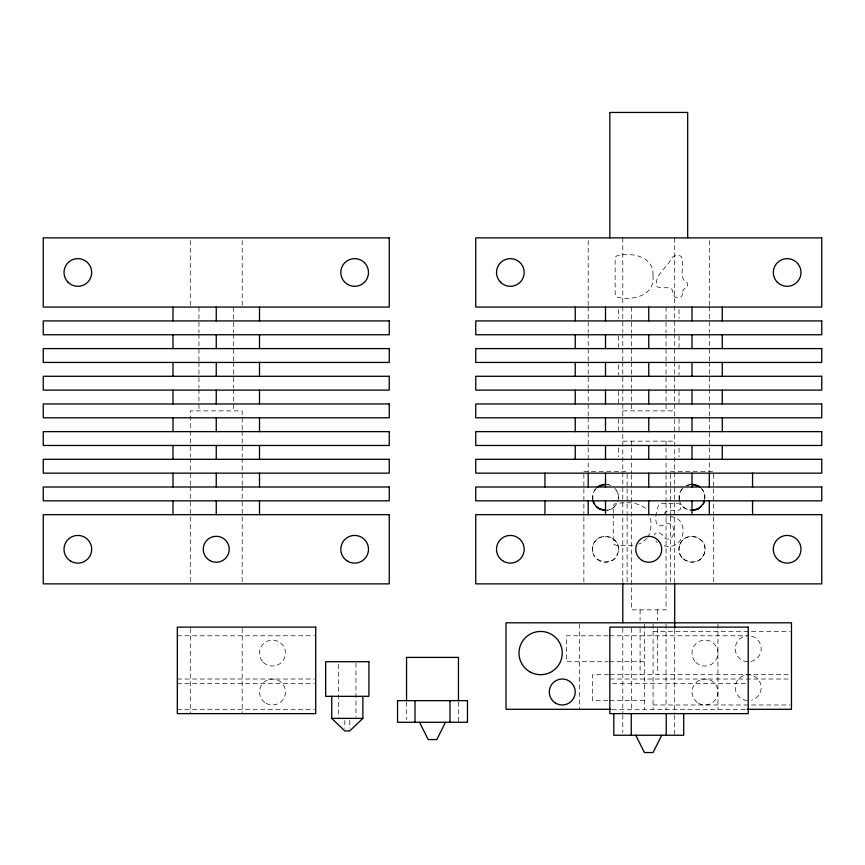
<?xml version="1.0" encoding="UTF-8"?>
<svg xmlns="http://www.w3.org/2000/svg" width="865" height="865" viewBox="0 0 865 865"><rect width="100%" height="100%" fill="white"/><g stroke="black" fill="none" stroke-linecap="round" stroke-linejoin="round"><path stroke-width="0.65" stroke-dasharray="4.33 3.24" d="M595.563 489.028A12.975 12.975 0 0 0 594.266 490.888L592.968 494.012L592.817 499.613M592.968 545.912C588.049 561.85 614.334 568.9 618.032 552.638C622.951 536.7 596.666 529.65 592.968 545.912A12.975 12.975 0 0 0 594.266 555.763M606.625 510.199C615.75 509.874 621.502 498.597 616.734 490.888A12.975 12.975 0 0 0 615.437 489.028M682.063 489.028A12.975 12.975 0 0 0 680.766 490.888L679.468 494.012L679.317 499.613M704.683 499.613L704.532 494.012L703.234 490.888A12.975 12.975 0 0 0 701.937 489.028M664.547 514.005L664.871 512.74C668.591 508.155 675.511 512.437 680.106 509.615L681.285 506.771L681.047 505.333L679.144 503.69L661.757 503.484L658.589 504.782C656.719 510.934 654.362 518.73 656.968 524.839C661.584 528.255 665.899 521.919 670.58 524.093C676.722 527.855 673.986 541.609 665.78 538.798C662.795 535.976 660.006 530.202 654.967 533.662L654.448 534.732M647.907 537.338C651.204 531.121 651.745 523.563 650.166 516.773M594.266 490.888L596.32 488.195M680.766 490.888L682.82 488.195M647.052 538.354L642.003 542.701L638.878 543.912M686.399 485.773L690.876 484.551M632.834 545.264L617.037 545.588L614.096 544.604L613.242 540.766L613.242 514.729M622.8 410.875L674.7 410.875M622.8 441.15L674.7 441.15M583.875 471.425L627.125 471.425M670.375 471.425L713.625 471.425M653.075 631.45L790.134 631.45M177.325 635.775L314.384 635.775M608.182 635.775L566.575 635.775L566.575 661.725L608.182 661.725M609.522 635.775L746.884 635.775M609.522 661.725L644.425 661.725M608.495 674.7L592.525 674.7L592.525 700.65L608.495 700.65M609.825 674.7L790.134 674.7M177.325 679.025L314.384 679.025M609.825 679.025L790.134 679.025M177.325 683.35L314.384 683.35M612.517 683.35L746.884 683.35M609.825 700.65L644.425 700.65M653.075 704.975L790.134 704.975M177.325 709.3L314.384 709.3M612.171 709.3L745.792 709.3M664.169 545.815C687.762 551.784 690.432 512.145 665.855 517.119M606.625 484.551L608.863 484.843M645.506 508.371C637.062 501.451 623.979 502.024 614.128 504.057L613.242 506.912L613.242 513.421M682.82 506.555L685.513 508.609L692 510.35A12.975 12.975 0 0 1 682.82 506.555L680.766 503.863A12.975 12.975 0 0 1 679.468 500.738M655.821 540.895L657.162 542.463M701.18 488.195L703.234 490.888M614.68 488.195L616.734 490.888M717.95 624.152L717.95 709.3M713.625 474.107L713.625 487.492M713.625 488.833L713.625 515.605M713.625 516.946L713.625 583.875M709.3 240.578L709.3 305.377M709.3 306.729L709.3 332.376M709.3 333.728L709.3 360.727M709.3 362.078L709.3 387.725M709.3 389.077L709.3 416.076M709.3 417.427L709.3 471.425M679.025 309.594L679.025 318.396M679.025 336.009L679.025 347.341M679.025 364.954L679.025 375.021M679.025 391.369L679.025 402.701M679.025 419.049L679.025 430.381M679.025 447.994L679.025 456.796M674.7 237.875L674.7 332.376M674.7 333.728L674.7 360.727M674.7 362.078L674.7 387.725M674.7 389.077L674.7 582.523M674.7 629.45L674.7 713.625M674.7 714.977L674.7 735.25M670.375 474.107L670.375 487.492M670.375 488.833L670.375 515.605M670.375 516.946L670.375 583.875M666.05 307.075L666.05 332.69M666.05 334.041L666.05 360.997M666.05 362.349L666.05 387.963M666.05 389.304L666.05 410.875M666.05 441.15L666.05 446.545M666.05 447.897L666.05 473.533M666.05 474.885L666.05 501.873M666.05 503.225L666.05 609.825L631.45 609.825L631.45 503.225M666.05 624.152L666.05 709.3M657.4 609.825L657.4 620.421M657.4 628.358L657.4 674.7M653.075 624.152L653.075 709.3M644.425 624.152L644.425 709.3M640.1 609.825L640.1 620.421M640.1 628.358L640.1 674.7M631.45 307.075L631.45 332.69M631.45 334.041L631.45 360.997M631.45 362.349L631.45 387.963M631.45 389.304L631.45 410.875M631.45 441.15L631.45 446.545M631.45 447.897L631.45 473.533M631.45 474.885L631.45 501.873M631.45 628.206L631.45 709.3M627.125 474.107L627.125 487.492M627.125 488.833L627.125 515.605M627.125 516.946L627.125 582.534M622.8 237.875L622.8 305.745M622.8 306.729L622.8 332.376M622.8 333.728L622.8 360.727M622.8 362.078L622.8 387.725M622.8 389.077L622.8 582.523M622.8 628.12L622.8 713.625M622.8 714.977L622.8 732.547M618.475 309.594L618.475 318.396M618.475 336.009L618.475 347.341M618.475 364.954L618.475 375.021M618.475 391.369L618.475 402.701M618.475 419.049L618.475 430.381M618.475 447.994L618.475 456.796M588.2 240.578L588.2 305.377M588.2 306.729L588.2 332.376M588.2 333.728L588.2 360.727M588.2 362.078L588.2 387.725M588.2 389.077L588.2 416.076M588.2 417.427L588.2 471.425M583.875 474.107L583.875 487.492M583.875 488.833L583.875 515.605M583.875 516.946L583.875 583.875M579.55 624.152L579.55 709.3M458.45 702.002L458.45 722.275M406.55 702.002L406.55 719.572M355.947 663.077L355.947 717.031M349.784 720.448L349.784 728.308M344.811 720.448L344.811 728.308M338.647 664.428L338.647 718.383M242.2 240.535L242.2 307.075M242.2 429.797L242.2 410.875L190.3 410.875L190.3 429.797M242.2 431.148L242.2 456.828M242.2 458.18L242.2 485.211M242.2 486.562L242.2 582.523M242.2 628.477L242.2 713.625M233.55 307.075L233.55 332.69M233.55 334.041L233.55 360.997M233.55 362.349L233.55 387.963M233.55 389.304L233.55 410.875M198.95 307.075L198.95 332.69M198.95 334.041L198.95 360.997M198.95 362.349L198.95 387.963M198.95 389.304L198.95 410.875M190.3 240.535L190.3 305.745M190.3 431.148L190.3 456.828M190.3 458.18L190.3 485.211M190.3 486.562L190.3 582.523M190.3 628.477L190.3 713.625M751.588 636.218A12.975 12.975 0 0 1 758.162 657.086A12.975 12.975 0 0 1 736.461 654.232A12.975 12.975 0 0 1 748.225 635.775M747.101 700.596A12.975 12.975 0 0 1 736.807 681.523A12.975 12.975 0 0 1 758.4 679.63A12.975 12.975 0 0 1 751.588 700.207M679.22 499.635A12.975 12.975 0 0 1 679.468 494.012M686.518 485.622A12.975 12.975 0 0 1 692 484.4M704.532 494.012A12.975 12.975 0 0 1 704.78 499.635M614.68 506.555A12.975 12.975 0 0 1 606.625 510.296M592.72 499.635A12.975 12.975 0 0 1 592.968 494.012M606.625 484.454A12.975 12.975 0 0 1 610.982 485.622M618.032 494.012A12.975 12.975 0 0 1 618.032 500.738M618.032 545.912A12.975 12.975 0 0 1 616.734 555.763M614.68 558.455A12.975 12.975 0 0 1 596.32 558.455M594.266 542.788A12.975 12.975 0 0 1 616.734 542.788M652.924 275.546C655.757 296.046 631.039 301.485 615.988 296.749L615.134 292.911L615.134 259.057L616.021 256.202C630.228 251.553 654.567 256.008 652.924 275.546M682.485 293.3L681.977 295.798L680.647 297.073L675.641 297.355L673.273 295.138L672.656 290.608L671.673 289.018C667.337 285.98 661.336 289.483 657 286.672C653.205 275.74 667.834 267.263 671.618 258.105C673.846 255.37 678.311 254.451 681.285 256.462C685.729 264.485 677.165 277.903 687.426 282.931L687.621 286.066L683.231 289.775L682.485 293.3M679.468 545.912C674.549 561.85 700.834 568.9 704.532 552.638C709.451 536.7 683.166 529.65 679.468 545.912M263.295 662.255A12.975 12.975 0 0 0 285.007 656.438A12.975 12.975 0 0 0 269.112 640.543A12.975 12.975 0 0 0 263.295 662.255M265.988 703.234A12.975 12.975 0 0 0 285.45 692A12.975 12.975 0 0 0 265.988 680.766A12.975 12.975 0 0 0 265.988 703.234M695.795 662.255A12.975 12.975 0 0 0 717.507 656.438A12.975 12.975 0 0 0 701.612 640.543A12.975 12.975 0 0 0 695.795 662.255M698.488 703.234A12.975 12.975 0 0 0 717.95 692A12.975 12.975 0 0 0 698.488 680.766A12.975 12.975 0 0 0 698.488 703.234M682.82 558.455A12.975 12.975 0 0 0 704.532 552.638A12.975 12.975 0 0 0 688.637 536.743A12.975 12.975 0 0 0 682.82 558.455"/><path stroke-width="1.3" d="M703.234 503.863L704.532 500.738A12.975 12.975 0 0 1 703.234 503.863L698.488 508.609L692 510.35A12.975 12.975 0 0 0 701.18 506.555M445.475 722.275L436.825 739.575L428.175 739.575L419.525 722.275M661.725 735.25L653.075 752.55L644.425 752.55L635.775 735.25M362.868 696.325L362.868 718.383L349.784 730.925L344.811 730.925L331.728 718.383L331.728 696.325M599.013 486.141L605.5 484.4A12.975 12.975 0 0 0 597.153 487.438M610.874 709.3L506.025 709.3L506.025 622.8L791.475 622.8L791.475 709.3L747.133 709.3M331.728 718.383L362.868 718.383M698.488 486.141L692 484.4A12.975 12.975 0 0 1 700.347 487.438M596.32 506.555L599.013 508.609L605.5 510.35A12.975 12.975 0 0 1 596.32 506.555L594.266 503.863A12.975 12.975 0 0 1 592.968 500.738L594.266 503.863M752.55 473.155L752.55 486.995M752.55 500.835L752.55 514.675M722.275 307.075L722.275 320.915M722.275 334.755L722.275 348.595M722.275 362.435L722.275 376.275M722.275 390.115L722.275 403.955M722.275 417.795L722.275 431.635M722.275 445.475L722.275 459.315M709.3 473.155L709.3 486.995M709.3 500.835L709.3 514.675M692 307.075L692 320.915M692 334.755L692 348.595M692 362.435L692 376.275M692 390.115L692 403.955M692 417.795L692 431.635M692 445.475L692 459.315M692 473.155L692 486.995M692 500.835L692 514.675M687.675 237.875L687.675 112.45L609.825 112.45L609.825 237.875M683.707 713.625L683.707 735.25L613.793 735.25L613.793 713.625M674.7 583.778L674.7 628.12M666.234 713.625L666.234 735.25M648.75 307.075L648.75 320.915M648.75 334.755L648.75 348.595M648.75 362.435L648.75 376.275M648.75 390.115L648.75 403.955M648.75 417.795L648.75 431.635M648.75 445.475L648.75 459.315M648.75 473.155L648.75 486.995M648.75 500.835L648.75 514.675M631.266 713.625L631.266 735.25M622.8 583.778L622.8 622.8M605.5 307.075L605.5 320.915M605.5 334.755L605.5 348.595M605.5 362.435L605.5 376.275M605.5 390.115L605.5 403.955M605.5 417.795L605.5 431.635M605.5 445.475L605.5 459.315M605.5 473.155L605.5 486.995M605.5 500.835L605.5 514.675M588.2 473.155L588.2 486.995M588.2 500.835L588.2 514.675M575.225 307.075L575.225 320.915M575.225 334.755L575.225 348.595M575.225 362.435L575.225 376.275M575.225 390.115L575.225 403.955M575.225 417.795L575.225 431.635M575.225 445.475L575.225 459.315M544.95 473.155L544.95 486.995M544.95 500.835L544.95 514.675M458.45 700.65L458.45 657.4L406.55 657.4L406.55 700.65M449.984 700.65L449.984 722.275M415.016 700.65L415.016 722.275M259.5 307.075L259.5 320.915M259.5 334.755L259.5 348.595M259.5 362.435L259.5 376.275M259.5 390.115L259.5 403.955M259.5 417.795L259.5 431.635M259.5 445.475L259.5 459.315M259.5 473.155L259.5 486.995M259.5 500.835L259.5 514.675M216.25 307.075L216.25 320.915M216.25 334.755L216.25 348.595M216.25 362.435L216.25 376.275M216.25 390.115L216.25 403.955M216.25 417.795L216.25 431.635M216.25 445.475L216.25 459.315M216.25 473.155L216.25 486.995M216.25 500.835L216.25 514.675M173 307.075L173 320.915M173 334.755L173 348.595M173 362.435L173 376.275M173 390.115L173 403.955M173 417.795L173 431.635M173 445.475L173 459.315M173 473.155L173 486.995M173 500.835L173 514.675M389.25 237.875L43.25 237.875L43.25 307.075L389.25 307.075L389.25 237.875M821.75 237.875L475.75 237.875L475.75 307.075L821.75 307.075L821.75 237.875M389.25 320.915L43.25 320.915L43.25 334.755L389.25 334.755L389.25 320.915M821.75 320.915L475.75 320.915L475.75 334.755L821.75 334.755L821.75 320.915M389.25 348.595L43.25 348.595L43.25 362.435L389.25 362.435L389.25 348.595M821.75 348.595L475.75 348.595L475.75 362.435L821.75 362.435L821.75 348.595M389.25 376.275L43.25 376.275L43.25 390.115L389.25 390.115L389.25 376.275M821.75 376.275L475.75 376.275L475.75 390.115L821.75 390.115L821.75 376.275M389.25 403.955L43.25 403.955L43.25 417.795L389.25 417.795L389.25 403.955M821.75 403.955L475.75 403.955L475.75 417.795L821.75 417.795L821.75 403.955M389.25 431.635L43.25 431.635L43.25 445.475L389.25 445.475L389.25 431.635M821.75 431.635L475.75 431.635L475.75 445.475L821.75 445.475L821.75 431.635M389.25 459.315L43.25 459.315L43.25 473.155L389.25 473.155L389.25 459.315M821.75 459.315L475.75 459.315L475.75 473.155L821.75 473.155L821.75 459.315M389.25 486.995L43.25 486.995L43.25 500.835L389.25 500.835L389.25 486.995M821.75 486.995L475.75 486.995L475.75 500.835L821.75 500.835L821.75 486.995M389.25 514.675L43.25 514.675L43.25 583.875L389.25 583.875L389.25 514.675M821.75 514.675L475.75 514.675L475.75 583.875L821.75 583.875L821.75 514.675M315.725 627.125L177.325 627.125L177.325 713.625L315.725 713.625L315.725 627.125M748.225 627.125L609.825 627.125L609.825 713.625L748.225 713.625L748.225 627.125M368.923 661.725L325.673 661.725L325.673 696.325L368.923 696.325L368.923 661.725M467.457 700.65L397.543 700.65L397.543 722.275L467.457 722.275L467.457 700.65M347.73 284.466A13.84 13.84 0 0 0 368.49 272.475A13.84 13.84 0 0 0 347.73 260.484A13.84 13.84 0 0 0 347.73 284.466M68.065 282.26A13.84 13.84 0 0 0 91.214 276.054A13.84 13.84 0 0 0 74.271 259.111A13.84 13.84 0 0 0 68.065 282.26M70.93 561.266A13.84 13.84 0 0 0 91.69 549.275A13.84 13.84 0 0 0 70.93 537.284A13.84 13.84 0 0 0 70.93 561.266M347.73 561.266A13.84 13.84 0 0 0 368.49 549.275A13.84 13.84 0 0 0 347.73 537.284A13.84 13.84 0 0 0 347.73 561.266M209.763 560.509A12.975 12.975 0 0 0 229.225 549.275A12.975 12.975 0 0 0 209.763 538.041A12.975 12.975 0 0 0 209.763 560.509M777.365 282.26A13.84 13.84 0 0 0 800.514 276.054A13.84 13.84 0 0 0 783.571 259.111A13.84 13.84 0 0 0 777.365 282.26M500.565 282.26A13.84 13.84 0 0 0 523.714 276.054A13.84 13.84 0 0 0 506.771 259.111A13.84 13.84 0 0 0 500.565 282.26M503.43 561.266A13.84 13.84 0 0 0 524.19 549.275A13.84 13.84 0 0 0 503.43 537.284A13.84 13.84 0 0 0 503.43 561.266M780.23 561.266A13.84 13.84 0 0 0 800.99 549.275A13.84 13.84 0 0 0 780.23 537.284A13.84 13.84 0 0 0 780.23 561.266M642.263 560.509A12.975 12.975 0 0 0 661.725 549.275A12.975 12.975 0 0 0 642.263 538.041A12.975 12.975 0 0 0 642.263 560.509M529.812 671.802A21.625 21.625 0 0 0 562.25 653.075A21.625 21.625 0 0 0 529.812 634.348A21.625 21.625 0 0 0 529.812 671.802M555.763 703.234A12.975 12.975 0 0 0 575.225 692A12.975 12.975 0 0 0 555.763 680.766A12.975 12.975 0 0 0 555.763 703.234"/></g></svg>
